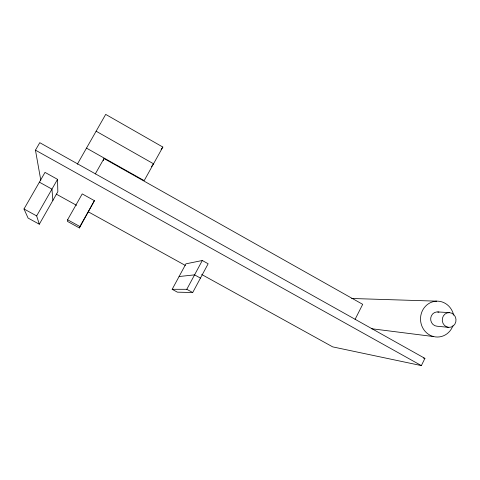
<?xml version="1.0" encoding="UTF-8"?>
<svg xmlns="http://www.w3.org/2000/svg" width="480" height="480" viewBox="0 0 480 480"><rect width="100%" height="100%" fill="white"/><g stroke="black" fill="none" stroke-linecap="round" stroke-linejoin="round"><path stroke-width="0.72" d="M67.596 219.768L67.422 221.37L79.422 227.958L94.416 200.67L82.224 193.902L67.596 219.768L79.872 226.512L79.422 227.958M103.302 160.626L104.004 158.532L362.694 304.332L355.092 319.35M201.696 274.482L332.718 346.884L421.362 365.604L424.908 358.38L39.78 142.686L35.46 150.156L40.8 180.27M192.708 292.53L208.152 263.76L202.302 260.508L185.946 263.826L172.176 289.302L177.402 292.164L192.708 292.53L186.81 289.296L172.176 289.302M186.81 289.296L202.302 260.508M77.322 164.226L105.696 114.396L162.846 147.066L144.18 180.642L86.49 148.122M79.872 226.512L94.416 200.67M95.304 173.928L104.004 158.532M39.312 224.208L36.654 215.904L57.54 179.346L45.012 172.392L24 208.98L28.098 218.088L39.312 224.208L57.834 191.718L57.54 179.346M161.1 149.49L162.846 147.066M151.416 166.668L153.54 163.806L96.12 131.208M179.076 276.534L194.574 274.866L200.448 278.112M351.66 298.482L436.68 301.152M437.772 311.934L449.562 312.642M448.722 327.366A7.38 6.882 86.8 0 1 443.388 315.888A7.38 6.882 86.8 0 1 455.286 316.752A7.38 6.882 86.8 0 1 448.722 327.366L436.944 326.214A7.158 6.69 86.9 0 1 430.734 317.952A7.158 6.69 86.9 0 1 438.924 312.132M371.406 328.704L433.668 336.582M423.444 358.098L424.908 358.38M24 208.98L36.654 215.904M39.396 182.178L51.954 189.126L52.878 200.412M56.256 194.112L76.566 205.332M88.356 211.848L185.316 265.428M35.46 150.156L421.362 365.604M452.946 325.674A17.946 16.776 86.9 0 1 426.576 332.808A17.946 16.776 86.9 0 1 428.484 303.75A17.946 16.776 86.9 0 1 453.636 315.162"/></g></svg>
